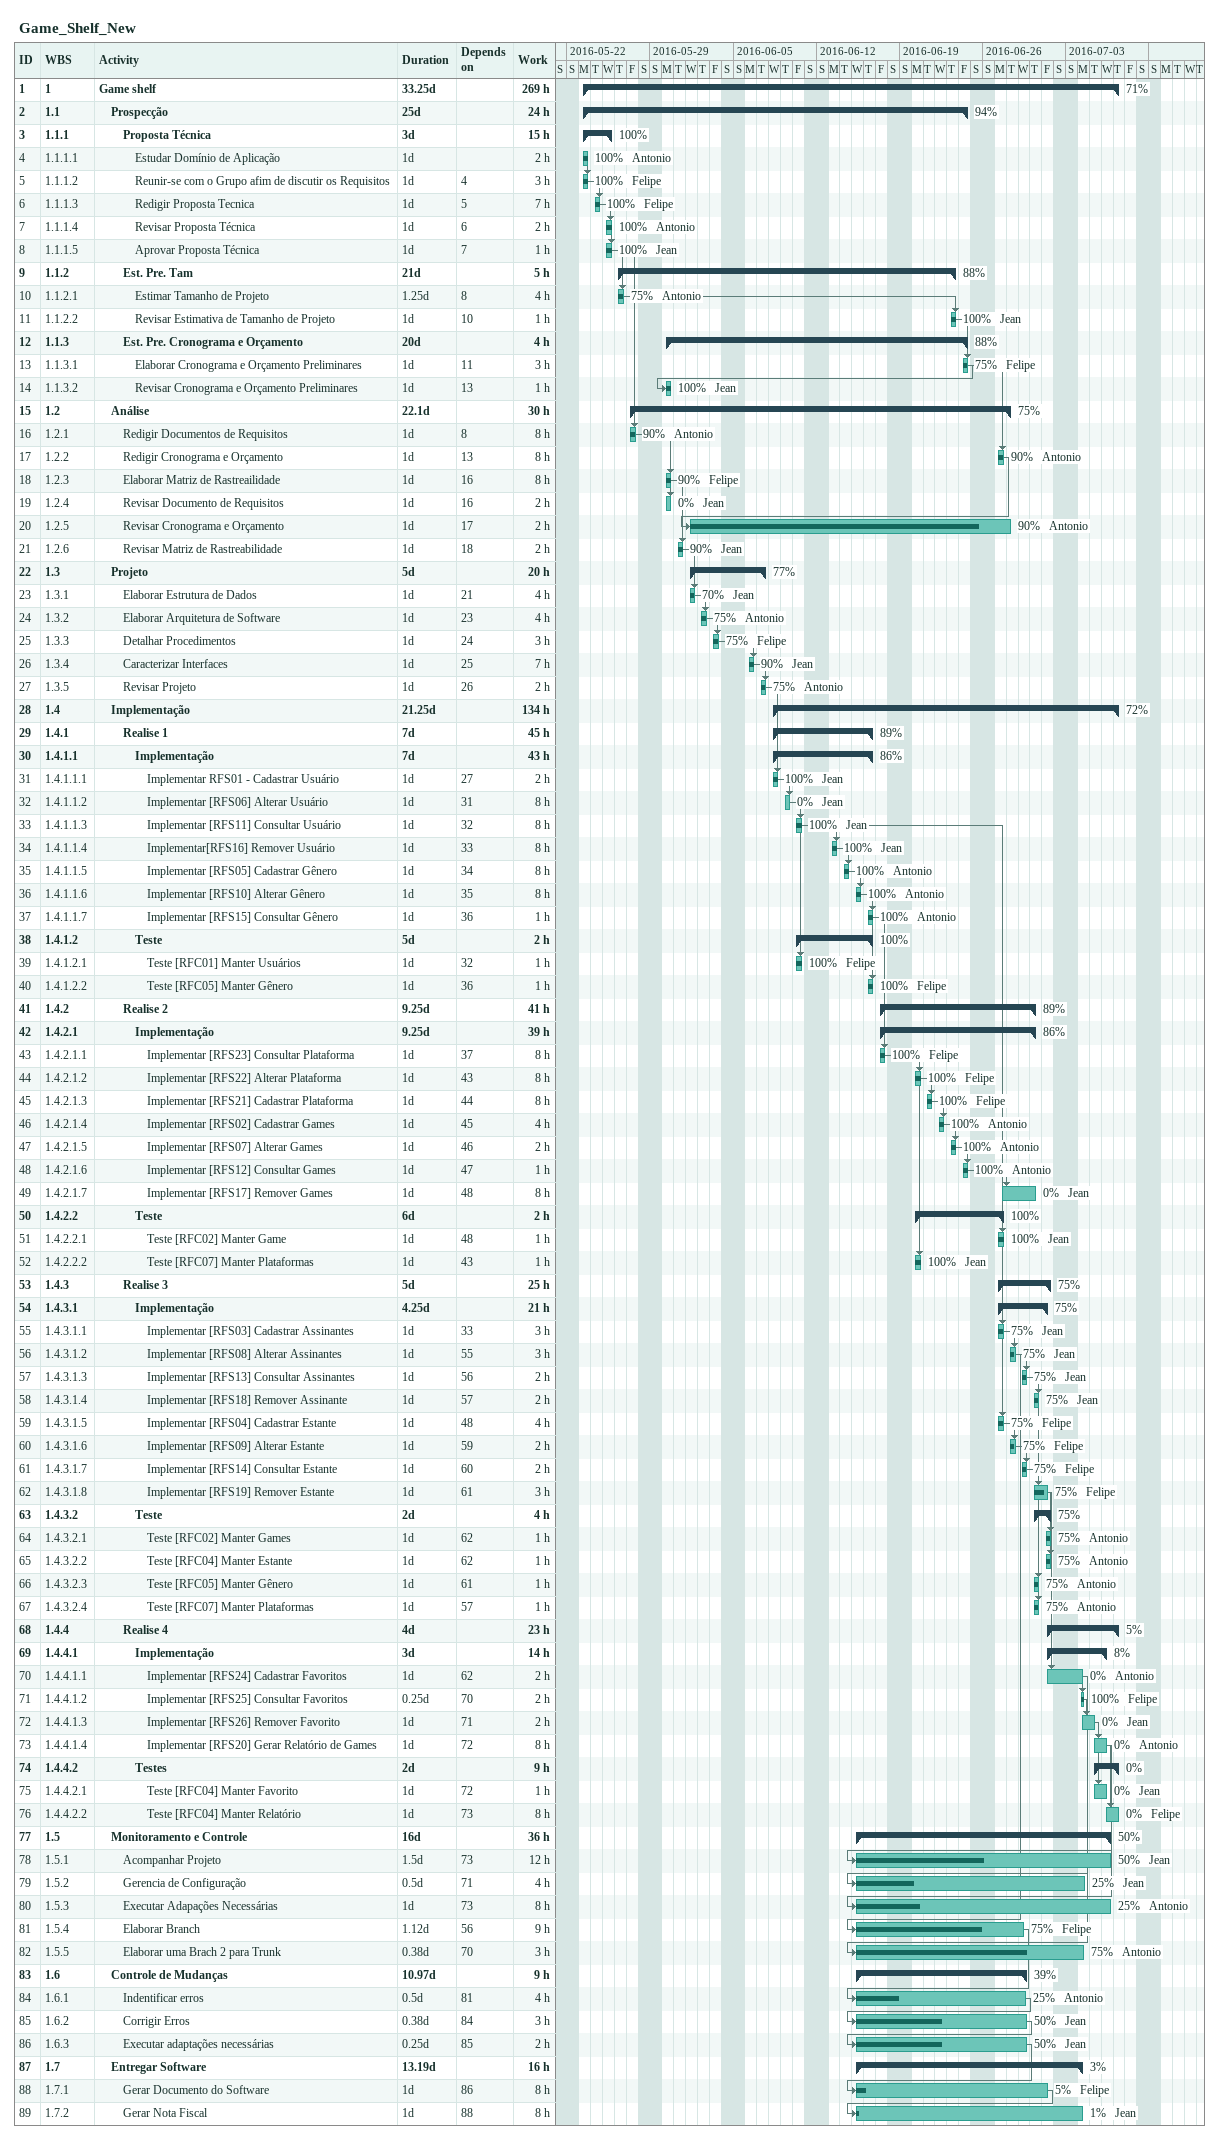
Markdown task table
Game_Shelf_New

| ID | WBS | Task | Duration | Start | Finish | Predecessors | Resources | % complete | Work (h) |
|---|---|---|---|---|---|---|---|---|---|
| 1 | 1 | **Game shelf** | 33.25d | 2016-05-23 | 2016-07-07 |  |  | 71 | 269 |
| 2 | 1.1 | **Prospecção** | 25d | 2016-05-23 | 2016-06-24 |  |  | 94 | 24 |
| 3 | 1.1.1 | **Proposta Técnica** | 3d | 2016-05-23 | 2016-05-25 |  |  | 100 | 15 |
| 4 | 1.1.1.1 | Estudar Domínio de Aplicação | 1d | 2016-05-23 | 2016-05-23 |  | Antonio | 100 | 2 |
| 5 | 1.1.1.2 | Reunir-se com o Grupo afim de discutir os Requisitos | 1d | 2016-05-23 | 2016-05-23 | 4 | Felipe | 100 | 3 |
| 6 | 1.1.1.3 | Redigir Proposta Tecnica | 1d | 2016-05-24 | 2016-05-24 | 5 | Felipe | 100 | 7 |
| 7 | 1.1.1.4 | Revisar Proposta Técnica | 1d | 2016-05-25 | 2016-05-25 | 6 | Antonio | 100 | 2 |
| 8 | 1.1.1.5 | Aprovar Proposta Técnica | 1d | 2016-05-25 | 2016-05-25 | 7 | Jean | 100 | 1 |
| 9 | 1.1.2 | **Est. Pre. Tam** | 21d | 2016-05-26 | 2016-06-23 |  |  | 88 | 5 |
| 10 | 1.1.2.1 | Estimar Tamanho de Projeto | 1.25d | 2016-05-26 | 2016-05-26 | 8 | Antonio | 75 | 4 |
| 11 | 1.1.2.2 | Revisar Estimativa de Tamanho de Projeto | 1d | 2016-06-23 | 2016-06-23 | 10 | Jean | 100 | 1 |
| 12 | 1.1.3 | **Est. Pre. Cronograma e Orçamento** | 20d | 2016-05-30 | 2016-06-24 |  |  | 88 | 4 |
| 13 | 1.1.3.1 | Elaborar Cronograma e Orçamento Preliminares | 1d | 2016-06-24 | 2016-06-24 | 11 | Felipe | 75 | 3 |
| 14 | 1.1.3.2 | Revisar Cronograma e Orçamento Preliminares | 1d | 2016-05-30 | 2016-05-30 | 13 | Jean | 100 | 1 |
| 15 | 1.2 | **Análise** | 22.1d | 2016-05-27 | 2016-06-28 |  |  | 75 | 30 |
| 16 | 1.2.1 | Redigir Documentos de Requisitos | 1d | 2016-05-27 | 2016-05-27 | 8 | Antonio | 90 | 8 |
| 17 | 1.2.2 | Redigir Cronograma e Orçamento | 1d | 2016-06-27 | 2016-06-27 | 13 | Antonio | 90 | 8 |
| 18 | 1.2.3 | Elaborar Matriz de Rastreailidade | 1d | 2016-05-30 | 2016-05-30 | 16 | Felipe | 90 | 8 |
| 19 | 1.2.4 | Revisar Documento de Requisitos | 1d | 2016-05-30 | 2016-05-30 | 16 | Jean | 0 | 2 |
| 20 | 1.2.5 | Revisar Cronograma e Orçamento | 1d | 2016-06-01 | 2016-06-28 | 17 | Antonio | 90 | 2 |
| 21 | 1.2.6 | Revisar Matriz de Rastreabilidade | 1d | 2016-05-31 | 2016-05-31 | 18 | Jean | 90 | 2 |
| 22 | 1.3 | **Projeto** | 5d | 2016-06-01 | 2016-06-07 |  |  | 77 | 20 |
| 23 | 1.3.1 | Elaborar Estrutura de Dados | 1d | 2016-06-01 | 2016-06-01 | 21 | Jean | 70 | 4 |
| 24 | 1.3.2 | Elaborar Arquitetura de Software | 1d | 2016-06-02 | 2016-06-02 | 23 | Antonio | 75 | 4 |
| 25 | 1.3.3 | Detalhar Procedimentos | 1d | 2016-06-03 | 2016-06-03 | 24 | Felipe | 75 | 3 |
| 26 | 1.3.4 | Caracterizar Interfaces | 1d | 2016-06-06 | 2016-06-06 | 25 | Jean | 90 | 7 |
| 27 | 1.3.5 | Revisar Projeto | 1d | 2016-06-07 | 2016-06-07 | 26 | Antonio | 75 | 2 |
| 28 | 1.4 | **Implementação** | 21.25d | 2016-06-08 | 2016-07-07 |  |  | 72 | 134 |
| 29 | 1.4.1 | **Realise 1** | 7d | 2016-06-08 | 2016-06-16 |  |  | 89 | 45 |
| 30 | 1.4.1.1 | **Implementação** | 7d | 2016-06-08 | 2016-06-16 |  |  | 86 | 43 |
| 31 | 1.4.1.1.1 | Implementar RFS01 - Cadastrar Usuário | 1d | 2016-06-08 | 2016-06-08 | 27 | Jean | 100 | 2 |
| 32 | 1.4.1.1.2 | Implementar [RFS06] Alterar Usuário | 1d | 2016-06-09 | 2016-06-09 | 31 | Jean | 0 | 8 |
| 33 | 1.4.1.1.3 | Implementar [RFS11] Consultar Usuário | 1d | 2016-06-10 | 2016-06-10 | 32 | Jean | 100 | 8 |
| 34 | 1.4.1.1.4 | Implementar[RFS16] Remover Usuário | 1d | 2016-06-13 | 2016-06-13 | 33 | Jean | 100 | 8 |
| 35 | 1.4.1.1.5 | Implementar [RFS05] Cadastrar Gênero | 1d | 2016-06-14 | 2016-06-14 | 34 | Antonio | 100 | 8 |
| 36 | 1.4.1.1.6 | Implementar [RFS10] Alterar Gênero | 1d | 2016-06-15 | 2016-06-15 | 35 | Antonio | 100 | 8 |
| 37 | 1.4.1.1.7 | Implementar [RFS15] Consultar Gênero | 1d | 2016-06-16 | 2016-06-16 | 36 | Antonio | 100 | 1 |
| 38 | 1.4.1.2 | **Teste** | 5d | 2016-06-10 | 2016-06-16 |  |  | 100 | 2 |
| 39 | 1.4.1.2.1 | Teste [RFC01] Manter Usuários | 1d | 2016-06-10 | 2016-06-10 | 32 | Felipe | 100 | 1 |
| 40 | 1.4.1.2.2 | Teste [RFC05] Manter Gênero | 1d | 2016-06-16 | 2016-06-16 | 36 | Felipe | 100 | 1 |
| 41 | 1.4.2 | **Realise 2** | 9.25d | 2016-06-17 | 2016-06-30 |  |  | 89 | 41 |
| 42 | 1.4.2.1 | **Implementação** | 9.25d | 2016-06-17 | 2016-06-30 |  |  | 86 | 39 |
| 43 | 1.4.2.1.1 | Implementar [RFS23] Consultar Plataforma | 1d | 2016-06-17 | 2016-06-17 | 37 | Felipe | 100 | 8 |
| 44 | 1.4.2.1.2 | Implementar [RFS22] Alterar Plataforma | 1d | 2016-06-20 | 2016-06-20 | 43 | Felipe | 100 | 8 |
| 45 | 1.4.2.1.3 | Implementar [RFS21] Cadastrar Plataforma | 1d | 2016-06-21 | 2016-06-21 | 44 | Felipe | 100 | 8 |
| 46 | 1.4.2.1.4 | Implementar [RFS02] Cadastrar Games | 1d | 2016-06-22 | 2016-06-22 | 45 | Antonio | 100 | 4 |
| 47 | 1.4.2.1.5 | Implementar [RFS07] Alterar Games | 1d | 2016-06-23 | 2016-06-23 | 46 | Antonio | 100 | 2 |
| 48 | 1.4.2.1.6 | Implementar [RFS12] Consultar Games | 1d | 2016-06-24 | 2016-06-24 | 47 | Antonio | 100 | 1 |
| 49 | 1.4.2.1.7 | Implementar [RFS17] Remover Games | 1d | 2016-06-27 | 2016-06-30 | 48 | Jean | 0 | 8 |
| 50 | 1.4.2.2 | **Teste** | 6d | 2016-06-20 | 2016-06-27 |  |  | 100 | 2 |
| 51 | 1.4.2.2.1 | Teste [RFC02] Manter Game | 1d | 2016-06-27 | 2016-06-27 | 48 | Jean | 100 | 1 |
| 52 | 1.4.2.2.2 | Teste [RFC07] Manter Plataformas | 1d | 2016-06-20 | 2016-06-20 | 43 | Jean | 100 | 1 |
| 53 | 1.4.3 | **Realise 3** | 5d | 2016-06-27 | 2016-07-01 |  |  | 75 | 25 |
| 54 | 1.4.3.1 | **Implementação** | 4.25d | 2016-06-27 | 2016-07-01 |  |  | 75 | 21 |
| 55 | 1.4.3.1.1 | Implementar [RFS03] Cadastrar Assinantes | 1d | 2016-06-27 | 2016-06-27 | 33 | Jean | 75 | 3 |
| 56 | 1.4.3.1.2 | Implementar [RFS08] Alterar Assinantes | 1d | 2016-06-28 | 2016-06-28 | 55 | Jean | 75 | 3 |
| 57 | 1.4.3.1.3 | Implementar [RFS13] Consultar Assinantes | 1d | 2016-06-29 | 2016-06-29 | 56 | Jean | 75 | 2 |
| 58 | 1.4.3.1.4 | Implementar [RFS18] Remover Assinante | 1d | 2016-06-30 | 2016-06-30 | 57 | Jean | 75 | 2 |
| 59 | 1.4.3.1.5 | Implementar [RFS04] Cadastrar Estante | 1d | 2016-06-27 | 2016-06-27 | 48 | Felipe | 75 | 4 |
| 60 | 1.4.3.1.6 | Implementar [RFS09] Alterar Estante | 1d | 2016-06-28 | 2016-06-28 | 59 | Felipe | 75 | 2 |
| 61 | 1.4.3.1.7 | Implementar [RFS14] Consultar Estante | 1d | 2016-06-29 | 2016-06-29 | 60 | Felipe | 75 | 2 |
| 62 | 1.4.3.1.8 | Implementar [RFS19] Remover Estante | 1d | 2016-06-30 | 2016-07-01 | 61 | Felipe | 75 | 3 |
| 63 | 1.4.3.2 | **Teste** | 2d | 2016-06-30 | 2016-07-01 |  |  | 75 | 4 |
| 64 | 1.4.3.2.1 | Teste [RFC02] Manter Games | 1d | 2016-07-01 | 2016-07-01 | 62 | Antonio | 75 | 1 |
| 65 | 1.4.3.2.2 | Teste [RFC04] Manter Estante | 1d | 2016-07-01 | 2016-07-01 | 62 | Antonio | 75 | 1 |
| 66 | 1.4.3.2.3 | Teste [RFC05] Manter Gênero | 1d | 2016-06-30 | 2016-06-30 | 61 | Antonio | 75 | 1 |
| 67 | 1.4.3.2.4 | Teste [RFC07] Manter Plataformas | 1d | 2016-06-30 | 2016-06-30 | 57 | Antonio | 75 | 1 |
| 68 | 1.4.4 | **Realise 4** | 4d | 2016-07-01 | 2016-07-07 |  |  | 5 | 23 |
| 69 | 1.4.4.1 | **Implementação** | 3d | 2016-07-01 | 2016-07-06 |  |  | 8 | 14 |
| 70 | 1.4.4.1.1 | Implementar [RFS24] Cadastrar Favoritos | 1d | 2016-07-01 | 2016-07-04 | 62 | Antonio | 0 | 2 |
| 71 | 1.4.4.1.2 | Implementar [RFS25] Consultar Favoritos | 0.25d | 2016-07-04 | 2016-07-04 | 70 | Felipe | 100 | 2 |
| 72 | 1.4.4.1.3 | Implementar [RFS26] Remover Favorito | 1d | 2016-07-04 | 2016-07-05 | 71 | Jean | 0 | 2 |
| 73 | 1.4.4.1.4 | Implementar [RFS20] Gerar Relatório de Games | 1d | 2016-07-05 | 2016-07-06 | 72 | Antonio | 0 | 8 |
| 74 | 1.4.4.2 | **Testes** | 2d | 2016-07-05 | 2016-07-07 |  |  | 0 | 9 |
| 75 | 1.4.4.2.1 | Teste [RFC04] Manter Favorito | 1d | 2016-07-05 | 2016-07-06 | 72 | Jean | 0 | 1 |
| 76 | 1.4.4.2.2 | Teste [RFC04] Manter Relatório | 1d | 2016-07-06 | 2016-07-07 | 73 | Felipe | 0 | 8 |
| 77 | 1.5 | **Monitoramento e Controle** | 16d | 2016-06-15 | 2016-07-06 |  |  | 50 | 36 |
| 78 | 1.5.1 | Acompanhar Projeto | 1.5d | 2016-06-15 | 2016-07-06 | 73 | Jean | 50 | 12 |
| 79 | 1.5.2 | Gerencia de Configuração | 0.5d | 2016-06-15 | 2016-07-04 | 71 | Jean | 25 | 4 |
| 80 | 1.5.3 | Executar Adapações Necessárias | 1d | 2016-06-15 | 2016-07-06 | 73 | Antonio | 25 | 8 |
| 81 | 1.5.4 | Elaborar Branch | 1.12d | 2016-06-15 | 2016-06-29 | 56 | Felipe | 75 | 9 |
| 82 | 1.5.5 | Elaborar uma Brach 2 para Trunk | 0.38d | 2016-06-15 | 2016-07-04 | 70 | Antonio | 75 | 3 |
| 83 | 1.6 | **Controle de Mudanças** | 10.97d | 2016-06-15 | 2016-06-29 |  |  | 39 | 9 |
| 84 | 1.6.1 | Indentificar erros | 0.5d | 2016-06-15 | 2016-06-29 | 81 | Antonio | 25 | 4 |
| 85 | 1.6.2 | Corrigir Erros | 0.38d | 2016-06-15 | 2016-06-29 | 84 | Jean | 50 | 3 |
| 86 | 1.6.3 | Executar adaptações necessárias | 0.25d | 2016-06-15 | 2016-06-29 | 85 | Jean | 50 | 2 |
| 87 | 1.7 | **Entregar Software** | 13.19d | 2016-06-15 | 2016-07-04 |  |  | 3 | 16 |
| 88 | 1.7.1 | Gerar Documento do Software | 1d | 2016-06-15 | 2016-07-01 | 86 | Felipe | 5 | 8 |
| 89 | 1.7.2 | Gerar Nota Fiscal | 1d | 2016-06-15 | 2016-07-04 | 88 | Jean | 1 | 8 |
